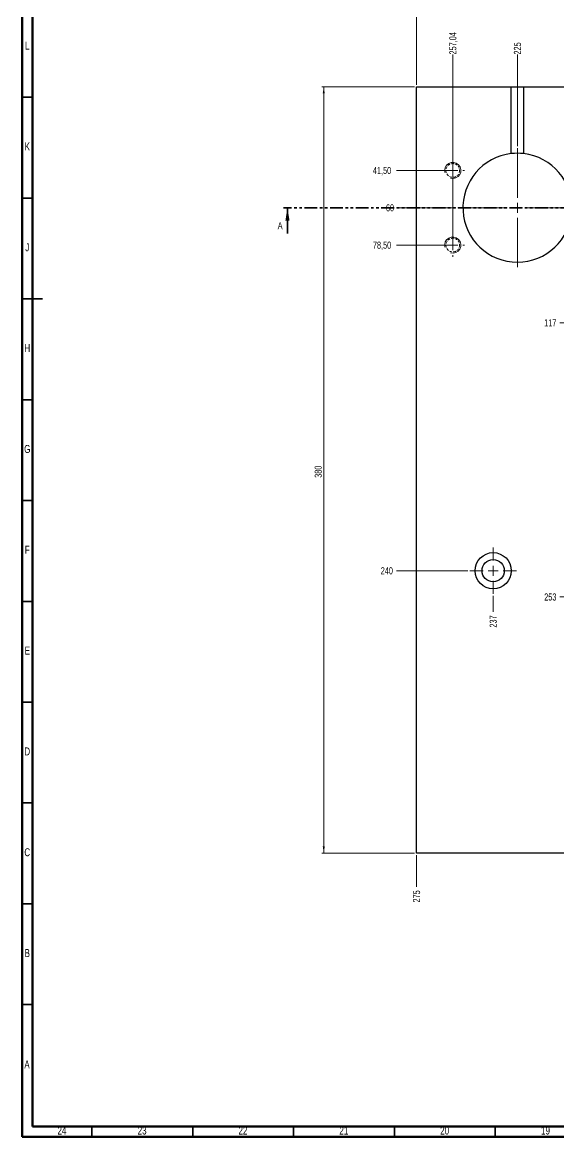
# Model space of a CAD drawing. Header units: millimetres. Extents: x 15 to 1184, y 5 to 836.
# Drawn here: x 15 to 281, y 5 to 558 of the extents above; entities that cross this region are included whole.
import ezdxf

# ---------------------------------------------------------------- set-up
doc = ezdxf.new("R2010")
doc.units = ezdxf.units.MM
doc.linetypes.add('HIDDEN', pattern=[1.905, 1.27, -0.635])
doc.linetypes.add('PHANTOM', pattern=[12.7, 6.35, -1.27, 1.27, -1.27, 1.27, -1.27])
doc.styles.add('SLDTEXTSTYLE0', font='TXT', dxfattribs={"width": 0.75})
doc.dimstyles.new('SLDDIMSTYLE1', dxfattribs={"dimtxt": 3.5, "dimasz": 3.302, "dimexe": 0, "dimexo": 0.0625, "dimgap": 0.875, "dimtad": 0, "dimtih": 1, "dimtoh": 1, "dimrnd": 1e-09, "dimzin": 12, "dimdsep": 46, "dimtxsty": 'SLDTEXTSTYLE0', "dimblk1": 'NONE', "dimblk2": 'NONE', "dimsah": 1, "dimcen": 0.09, "dimadec": 0, "dimazin": 3, "dimtfac": 1, "dimtofl": 0, "dimtmove": 0, "dimatfit": 3, "dimldrblk": 'NONE', "dimfxl": 1, "dimfrac": 2, "dimtolj": 1, "dimtzin": 12, "dimarcsym": 0})
doc.dimstyles.new('SLDDIMSTYLE2', dxfattribs={"dimtxt": 3.5, "dimasz": 3.302, "dimexe": 0, "dimexo": 0.0625, "dimgap": 0.875, "dimtad": 1, "dimrnd": 1e-09, "dimzin": 12, "dimdsep": 46, "dimtxsty": 'SLDTEXTSTYLE0', "dimsah": 1, "dimcen": 0.09, "dimadec": 0, "dimazin": 3, "dimtfac": 1, "dimtofl": 0, "dimtmove": 0, "dimatfit": 3, "dimfxl": 1, "dimfrac": 2, "dimtolj": 1, "dimtzin": 12, "dimarcsym": 0})

# ---------------------------------------------------------------- blocks, each defined once
blk = doc.blocks.new('_D_3')
at = {"color": 7, "linetype": 'Continuous', "lineweight": 18}
blk.add_line((227.42, 484.19), (200.47, 484.19), dxfattribs=at)
at = {"color": 7, "linetype": 'Continuous', "lineweight": 18, "insert": (188.83, 485.92), "char_height": 3.5, "attachment_point": 1, "style": 'SLDTEXTSTYLE0'}
blk.add_mtext('41,50', dxfattribs=at)
blk = doc.blocks.new('_None')
blk = doc.blocks.new('_D_6')
at = {"color": 7, "linetype": 'Continuous', "lineweight": 18}
blk.add_line((229.97, 465.69), (200.47, 465.69), dxfattribs=at)
at = {"color": 7, "linetype": 'Continuous', "lineweight": 18, "insert": (195.29, 467.42), "char_height": 3.5, "attachment_point": 1, "style": 'SLDTEXTSTYLE0'}
blk.add_mtext('60', dxfattribs=at)
blk = doc.blocks.new('_D_9')
at = {"color": 7, "linetype": 'Continuous', "lineweight": 18}
blk.add_line((227.42, 447.19), (200.47, 447.19), dxfattribs=at)
at = {"color": 7, "linetype": 'Continuous', "lineweight": 18, "insert": (188.83, 448.92), "char_height": 3.5, "attachment_point": 1, "style": 'SLDTEXTSTYLE0'}
blk.add_mtext('78,50', dxfattribs=at)
blk = doc.blocks.new('_D_14')
at = {"color": 7, "linetype": 'Continuous', "lineweight": 18}
blk.add_line((284.47, 408.69), (281.54, 408.69), dxfattribs=at)
at = {"color": 7, "linetype": 'Continuous', "lineweight": 18, "insert": (273.78, 410.42), "char_height": 3.5, "attachment_point": 1, "style": 'SLDTEXTSTYLE0'}
blk.add_mtext('117', dxfattribs=at)
blk = doc.blocks.new('_D_36')
at = {"color": 7, "linetype": 'Continuous', "lineweight": 18}
blk.add_line((235.97, 285.69), (200.47, 285.69), dxfattribs=at)
at = {"color": 7, "linetype": 'Continuous', "lineweight": 18, "insert": (192.71, 287.42), "char_height": 3.5, "attachment_point": 1, "style": 'SLDTEXTSTYLE0'}
blk.add_mtext('240', dxfattribs=at)
blk = doc.blocks.new('_D_38')
at = {"color": 7, "linetype": 'Continuous', "lineweight": 18}
blk.add_line((284.47, 272.69), (281.54, 272.69), dxfattribs=at)
at = {"color": 7, "linetype": 'Continuous', "lineweight": 18, "insert": (273.78, 274.42), "char_height": 3.5, "attachment_point": 1, "style": 'SLDTEXTSTYLE0'}
blk.add_mtext('253', dxfattribs=at)
blk = doc.blocks.new('_D_58')
at = {"color": 7, "linetype": 'Continuous', "lineweight": 18}
blk.add_line((260.47, 496.19), (260.47, 541.69), dxfattribs=at)
at = {"color": 7, "linetype": 'Continuous', "lineweight": 18, "insert": (258.73, 541.69), "char_height": 3.5, "attachment_point": 1, "rotation": 90, "style": 'SLDTEXTSTYLE0'}
blk.add_mtext('225', dxfattribs=at)
blk = doc.blocks.new('_D_59')
at = {"color": 7, "linetype": 'Continuous', "lineweight": 18}
blk.add_line((248.47, 273.19), (248.47, 265.24), dxfattribs=at)
at = {"color": 7, "linetype": 'Continuous', "lineweight": 18, "insert": (246.73, 257.48), "char_height": 3.5, "attachment_point": 1, "rotation": 90, "style": 'SLDTEXTSTYLE0'}
blk.add_mtext('237', dxfattribs=at)
blk = doc.blocks.new('_D_60')
at = {"color": 7, "linetype": 'Continuous', "lineweight": 18}
blk.add_line((228.42, 448.19), (228.42, 541.69), dxfattribs=at)
at = {"color": 7, "linetype": 'Continuous', "lineweight": 18, "insert": (226.69, 541.69), "char_height": 3.5, "attachment_point": 1, "rotation": 90, "style": 'SLDTEXTSTYLE0'}
blk.add_mtext('257,04', dxfattribs=at)
blk = doc.blocks.new('_D_61')
at = {"color": 7, "linetype": 'Continuous', "lineweight": 18}
blk.add_line((210.47, 144.69), (210.47, 128.9), dxfattribs=at)
at = {"color": 7, "linetype": 'Continuous', "lineweight": 18, "insert": (208.73, 121.14), "char_height": 3.5, "attachment_point": 1, "rotation": 90, "style": 'SLDTEXTSTYLE0'}
blk.add_mtext('275', dxfattribs=at)
blk = doc.blocks.new('_D_77')
at = {"color": 7, "linetype": 'Continuous', "lineweight": 18}
for p, q in [((210.47, 526.69), (210.47, 578.69)), ((210.47, 577.69), (760.47, 577.69)), ((760.47, 526.69), (760.47, 578.69))]:
    blk.add_line(p, q, dxfattribs=at)
for points in [[(210.47, 577.69), (213.77, 577.18), (213.77, 578.2)], [(760.47, 577.69), (757.16, 578.2), (757.16, 577.18)]]:
    blk.add_solid(points, dxfattribs=at)
at = {"color": 7, "linetype": 'Continuous', "lineweight": 18, "insert": (484.01, 582.2), "char_height": 3.5, "attachment_point": 1, "style": 'SLDTEXTSTYLE0'}
blk.add_mtext('550', dxfattribs=at)
blk = doc.blocks.new('_D_78')
at = {"color": 7, "linetype": 'Continuous', "lineweight": 18}
for p, q in [((209.47, 525.69), (163.47, 525.69)), ((164.47, 145.69), (164.47, 525.69)), ((209.47, 145.69), (163.47, 145.69))]:
    blk.add_line(p, q, dxfattribs=at)
for points in [[(164.47, 525.69), (163.96, 522.39), (164.97, 522.39)], [(164.47, 145.69), (164.97, 148.99), (163.96, 148.99)]]:
    blk.add_solid(points, dxfattribs=at)
at = {"color": 7, "linetype": 'Continuous', "lineweight": 18, "insert": (159.95, 331.76), "char_height": 3.5, "attachment_point": 1, "rotation": 90, "style": 'SLDTEXTSTYLE0'}
blk.add_mtext('380', dxfattribs=at)
blk = doc.blocks.new('SW_CENTERMARKSYMBOL_4')
at = {"color": 0, "linetype": 'Continuous', "lineweight": 0}
for p, q in [((0, 5), (0, 11.5)), ((-5, 0), (-11.5, 0)), ((0, 0), (-2.5, 0)), ((0, 0), (0, 2.5)), ((0, 0), (0, -2.5)), ((0, 0), (2.5, 0)), ((5, 0), (11.5, 0)), ((0, -5), (0, -11.5))]:
    blk.add_line(p, q, dxfattribs=at)
blk = doc.blocks.new('SW_CENTERMARKSYMBOL_36')
at = {"color": 0, "linetype": 'Continuous', "lineweight": 0}
for p, q in [((0, 5), (0, 29.5)), ((-5, 0), (-29.5, 0)), ((0, 0), (-2.5, 0)), ((0, 0), (0, 2.5)), ((0, 0), (0, -2.5)), ((0, 0), (2.5, 0)), ((5, 0), (29.5, 0)), ((0, -5), (0, -29.5))]:
    blk.add_line(p, q, dxfattribs=at)
blk = doc.blocks.new('SW_CENTERMARKSYMBOL_37')
at = {"color": 0, "linetype": 'Continuous', "lineweight": 0}
for p, q in [((0, 5), (0, 5.9)), ((-5, 0), (-5.9, 0)), ((0, 0), (-2.5, 0)), ((0, 0), (0, 2.5)), ((0, 0), (0, -2.5)), ((0, 0), (2.5, 0)), ((5, 0), (5.9, 0)), ((0, -5), (0, -5.9))]:
    blk.add_line(p, q, dxfattribs=at)
blk = doc.blocks.new('SW_CENTERMARKSYMBOL_38')
at = {"color": 0, "linetype": 'Continuous', "lineweight": 0}
for p, q in [((0, 5), (0, 5.9)), ((-5, 0), (-5.9, 0)), ((0, 0), (-2.5, 0)), ((0, 0), (0, 2.5)), ((0, 0), (0, -2.5)), ((0, 0), (2.5, 0)), ((5, 0), (5.9, 0)), ((0, -5), (0, -5.9))]:
    blk.add_line(p, q, dxfattribs=at)

msp = doc.modelspace()

# ---------------------------------------------------------------- linework, layer by layer
at = {"color": 7, "linetype": 'Continuous', "lineweight": 70}
for p, q in [((15, 5), (15, 836)), ((20, 10), (20, 831)), ((1179, 10), (20, 10)), ((1184, 5), (15, 5))]:
    msp.add_line(p, q, dxfattribs=at)
at = {"color": 7, "linetype": 'Continuous', "lineweight": 25}
for p, q in [((210.465, 525.688), (257.465, 525.688)), ((210.465, 145.688), (210.465, 525.688)), ((257.465, 492.521), (257.465, 525.688)), ((257.465, 525.688), (263.465, 525.688)), ((263.465, 525.688), (263.465, 492.521)), ((263.465, 525.688), (707.465, 525.688)), ((760.465, 145.688), (210.465, 145.688))]:
    msp.add_line(p, q, dxfattribs=at)
at = {"color": 7, "linetype": 'Continuous', "lineweight": 35}
for p, q in [((20, 520.5), (15, 520.5)), ((20, 470.5), (15, 470.5)), ((146.465, 452.988), (146.465, 465.688)), ((14.999, 420.5), (25.001, 420.5)), ((20, 420.5), (15, 420.5)), ((20, 370.5), (15, 370.5)), ((20, 320.5), (15, 320.5)), ((20, 270.5), (15, 270.5)), ((20, 220.5), (15, 220.5)), ((20, 170.5), (15, 170.5)), ((20, 120.5), (15, 120.5)), ((20, 70.5), (15, 70.5)), ((49.5, 10), (49.5, 5)), ((99.5, 10), (99.5, 5)), ((149.5, 10), (149.5, 5)), ((199.5, 10), (199.5, 5)), ((249.5, 10), (249.5, 5))]:
    msp.add_line(p, q, dxfattribs=at)
at = {"color": 7, "linetype": 'PHANTOM', "lineweight": 35}
msp.add_line((288.255, 465.688), (144.465, 465.688), dxfattribs=at)
at = {"color": 7, "linetype": 'HIDDEN', "lineweight": 18}
for centre in [(228.423, 484.188), (228.423, 447.188)]:
    msp.add_circle(centre, 3.4, dxfattribs=at)
at = {"color": 7, "linetype": 'Continuous', "lineweight": 25}
for radius in [9, 5.5]:
    msp.add_circle((248.465, 285.688), radius, dxfattribs=at)
for start, end in [(96.37937, 83.62063), (83.62063, 96.37937)]:
    msp.add_arc((260.465, 465.688), 27, start, end, dxfattribs=at)
at = {"color": 7, "linetype": 'Continuous', "lineweight": 18}
for centre in [(228.423, 484.188), (228.423, 447.188)]:
    msp.add_arc(centre, 4, 255, 195, dxfattribs=at)
at = {"color": 7, "linetype": 'Continuous', "lineweight": 35}
msp.add_solid([(146.465, 465.688), (145.449, 459.338), (147.481, 459.338)], dxfattribs=at)

# ---------------------------------------------------------------- block references
at = {"color": 7, "linetype": 'Continuous', "lineweight": 0}
for name, p in [('SW_CENTERMARKSYMBOL_36', (260.465, 465.688)), ('SW_CENTERMARKSYMBOL_37', (228.423, 484.188)), ('SW_CENTERMARKSYMBOL_38', (228.423, 447.188)), ('SW_CENTERMARKSYMBOL_4', (248.465, 285.688))]:
    msp.add_blockref(name, p, dxfattribs=at)

# ---------------------------------------------------------------- texts
at = {"color": 7, "linetype": 'Continuous', "lineweight": 0, "attachment_point": 2, "style": 'SLDTEXTSTYLE0'}
for s, insert, char_height in [('L', (17.455, 548.06), 3.969), ('K', (17.489, 498.06), 3.969), ('J', (17.465, 448.06), 3.969), ('H', (17.49, 398.06), 3.969), ('G', (17.487, 348.06), 3.969), ('F', (17.458, 298.06), 3.969), ('E', (17.508, 248.06), 3.969), ('D', (17.453, 198.06), 3.969), ('C', (17.459, 148.06), 3.969), ('B', (17.471, 98.06), 3.969), ('A', (17.34, 42.81), 3.969), ('24', (34.67, 10.06), 3.9688), ('23', (74.42, 10.06), 3.9688), ('22', (124.42, 10.06), 3.9688), ('21', (174.42, 10.06), 3.9688), ('20', (224.42, 10.06), 3.9688), ('19', (274.42, 10.06), 3.9688)]:
    msp.add_mtext(s, dxfattribs=dict(at, insert=insert, char_height=char_height))
at = {"color": 7, "linetype": 'Continuous', "insert": (141.633, 458.547), "char_height": 3.5, "attachment_point": 1, "style": 'SLDTEXTSTYLE0'}
msp.add_mtext('A', dxfattribs=at)

# ---------------------------------------------------------------- dimensions: what is measured, and where the dimension line sits
at = {"color": 7, "linetype": 'Continuous', "lineweight": 18}
dim = msp.add_linear_dim(base=(760.465, 577.688), p1=(210.465, 525.688), p2=(760.465, 525.688), dimstyle='SLDDIMSTYLE2', dxfattribs=at)
dim.commit()
dim.dimension.update_dxf_attribs({"geometry": '_D_77', "text_midpoint": (487.885, 577.688), "dimtype": 160})
for feature_location, offset, dtype, origin, picture, middle in [((228.423, 447.188), (0, 94.5), 1, (485.465, 143.688), '_D_60', (228.423, 548.8)), ((260.465, 495.188), (0, 46.5), 1, (485.465, 143.688), '_D_58', (260.465, 545.567)), ((228.423, 484.188), (-27.957, 0), 0, (760.465, 525.688), '_D_3', (194.647, 484.188)), ((228.423, 447.188), (-27.957, 0), 0, (760.465, 525.688), '_D_9', (194.647, 447.188)), ((236.965, 285.688), (-36.5, 0), 0, (760.465, 525.688), '_D_36', (196.586, 285.688)), ((230.965, 465.688), (-30.5, 0), 0, (760.465, 525.688), '_D_6', (197.879, 465.688)), ((285.465, 408.688), (-3.923, 0), 0, (760.465, 525.688), '_D_14', (277.664, 408.688)), ((285.465, 272.688), (-3.923, 0), 0, (760.465, 525.688), '_D_38', (277.664, 272.688)), ((248.465, 274.188), (0, -8.946), 1, (485.465, 143.688), '_D_59', (248.465, 261.362)), ((210.465, 145.688), (0, -16.788), 1, (485.465, 143.688), '_D_61', (210.465, 125.021))]:
    dim = msp.add_ordinate_dim(feature_location=feature_location, offset=offset, dtype=dtype, origin=origin, dimstyle='SLDDIMSTYLE1', dxfattribs=at)
    dim.commit()
    dim.dimension.update_dxf_attribs({"geometry": picture, "text_midpoint": middle})
dim = msp.add_linear_dim(base=(164.465, 525.688), p1=(210.465, 145.688), p2=(210.465, 525.688), angle=90, dimstyle='SLDDIMSTYLE2', dxfattribs=at)
dim.commit()
dim.dimension.update_dxf_attribs({"geometry": '_D_78', "text_midpoint": (164.465, 335.637), "dimtype": 160})

doc.saveas('drawing.dxf')
